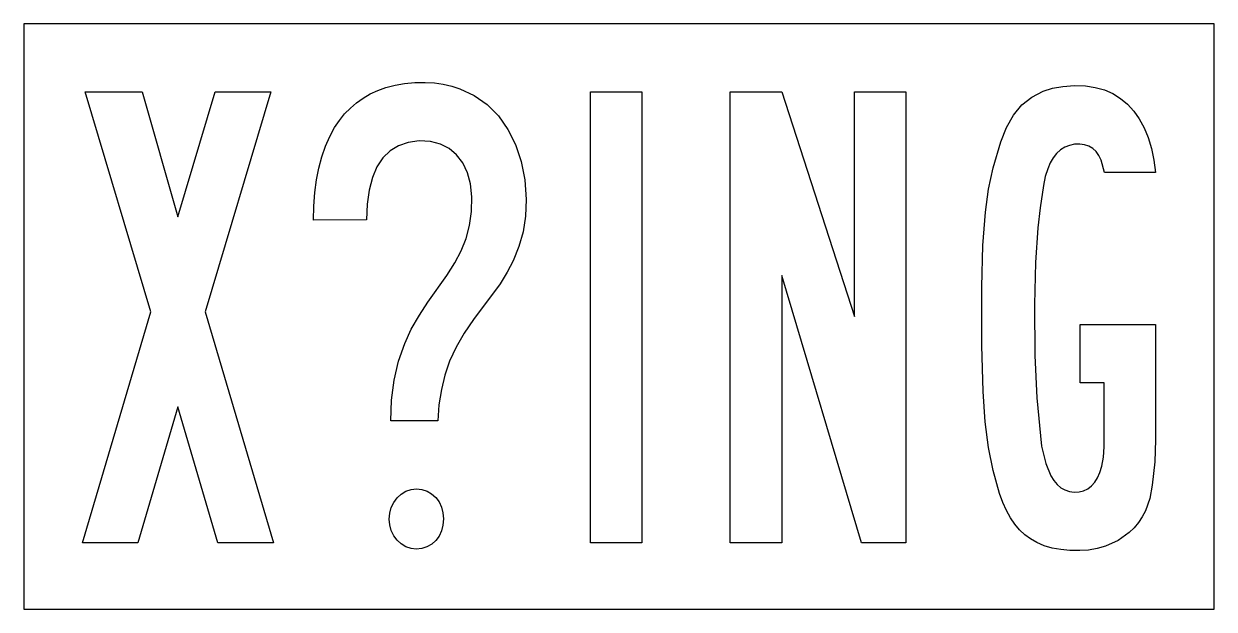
# Model space of a CAD drawing. Extents: x 0 to 61, y 0 to 30.
import ezdxf

# ---------------------------------------------------------------- set-up
doc = ezdxf.new("R2010")
doc.units = 0
doc.layers.add('CUT', color=7, linetype='Continuous')
doc.layers.add('OUTSIDE', color=1, linetype='Continuous')

msp = doc.modelspace()

# ---------------------------------------------------------------- linework, layer by layer
at = {"layer": 'CUT'}
for points in [[(25.0791, 17.847), (24.7777, 17.2748), (24.4033, 16.6816), (23.0478, 14.8511), (22.5688, 14.1488), (22.1537, 13.4284), (21.8219, 12.7026), (21.5786, 12.0003), (21.3962, 11.2587), (21.2747, 10.4785), (21.213, 9.6509), (18.8035, 9.6472), (18.8408, 10.7089), (18.9744, 11.7444), (19.1987, 12.7067), (19.5189, 13.6205), (19.8553, 14.3429), (20.2735, 15.0743), (20.7054, 15.729), (21.6787, 17.1045), (22.0864, 17.7458), (22.4168, 18.373), (22.6638, 18.99), (22.8464, 19.6696), (22.9463, 20.381), (22.9629, 21.1399), (22.8883, 21.8015), (22.733, 22.3684), (22.4954, 22.8675), (22.1802, 23.2844), (21.7969, 23.6084), (21.3516, 23.8368), (20.8428, 23.9685), (20.2668, 23.9976), (19.7009, 23.9239), (19.2069, 23.7545), (18.7724, 23.4873), (18.4041, 23.1264), (18.0983, 22.6676), (17.8607, 22.1176), (17.6908, 21.4791), (17.5889, 20.7542), (17.5549, 19.9456), (14.8486, 19.9453), (14.8652, 20.6599), (14.9163, 21.3474), (15.0009, 21.9975), (15.1189, 22.6094), (15.2701, 23.1823), (15.4562, 23.7226), (15.6753, 24.222), (15.9267, 24.6803), (16.1726, 25.0475), (16.4418, 25.3816), (16.7325, 25.6828), (17.05, 25.9557), (17.3887, 26.1956), (17.754, 26.4061), (18.1396, 26.5836), (18.5519, 26.731), (19.0215, 26.8539), (19.5141, 26.9392), (20.0292, 26.9878), (20.572, 27), (21.0412, 26.9741), (21.4925, 26.9115), (21.9321, 26.8112), (22.352, 26.6753), (23.0799, 26.3287), (23.7413, 25.8588), (24.3177, 25.2781), (24.8077, 24.5878), (25.1977, 23.8069), (25.4877, 22.9376), (25.6711, 21.9958), (25.7458, 21.0001), (25.7051, 20.1448), (25.5813, 19.3359), (25.3753, 18.5807)], [(5.851, 3.4046), (3, 3.4046), (6.5097, 15.2462), (3.1453, 26.5131), (6.0724, 26.5119), (7.8992, 20.1101), (9.803, 26.5142), (12.654, 26.5142), (9.2898, 15.24), (12.8003, 3.4046), (9.9495, 3.4046), (7.8988, 10.3768)], [(31.6691, 3.4046), (29.037, 3.4079), (29.037, 26.5142), (31.6691, 26.511)], [(36.2048, 3.4072), (36.2048, 26.5126), (38.8373, 26.5128), (42.5667, 15.001), (42.5667, 26.5098), (45.2011, 26.5101), (45.2011, 3.4046), (42.9334, 3.4046), (38.8369, 17.1089), (38.8369, 3.4053)], [(57.4768, 5.0452), (57.3096, 4.7328), (57.1143, 4.4423), (56.8921, 4.1749), (56.6438, 3.9315), (56.08, 3.526), (55.4269, 3.2295), (55.0046, 3.1095), (54.5643, 3.033), (54.117, 3), (53.6102, 3.0076), (53.135, 3.052), (52.6928, 3.1343), (52.283, 3.2554), (51.9105, 3.4137), (51.5897, 3.5974), (51.2939, 3.8172), (51.0219, 4.0737), (50.7776, 4.3625), (50.5552, 4.6888), (50.3501, 5.0607), (50.1662, 5.4734), (50.0028, 5.928), (49.672, 7.1024), (49.4337, 8.2919), (49.2651, 9.6103), (49.1546, 11.1494), (49.0864, 13.5091), (49.0873, 16.5177), (49.1502, 18.6436), (49.2795, 20.3398), (49.4431, 21.5256), (49.6707, 22.6156), (50.0647, 23.9546), (50.3549, 24.6863), (50.7178, 25.3218), (51.148, 25.8399), (51.6485, 26.2452), (52.2288, 26.5445), (52.7081, 26.6975), (53.2388, 26.795), (53.841, 26.8371), (54.4115, 26.8191), (54.9087, 26.7433), (55.371, 26.6115), (55.8042, 26.4216), (56.2007, 26.1764), (56.5552, 25.8815), (56.8777, 25.5298), (57.1622, 25.126), (57.4084, 24.6717), (57.6158, 24.1677), (57.7838, 23.6154), (57.9125, 23.0157), (57.9998, 22.3797), (55.3727, 22.3792), (55.207, 23.0083), (55.0875, 23.2556), (54.9462, 23.4541), (54.7803, 23.6112), (54.5835, 23.7302), (54.3604, 23.8056), (54.1113, 23.837), (53.8387, 23.8252), (53.5823, 23.7714), (53.3442, 23.675), (53.1252, 23.5356), (52.9259, 23.3531), (52.7512, 23.1326), (52.5972, 22.8701), (52.4673, 22.5734), (52.341, 22.171), (52.2465, 21.722), (52.0764, 20.5617), (51.9597, 19.5465), (51.8359, 17.7619), (51.7863, 15.6178), (51.8078, 13.0039), (51.9099, 10.8395), (52.1486, 8.3506), (52.367, 7.4682), (52.6322, 6.8339), (52.7868, 6.5878), (52.9594, 6.3839), (53.1464, 6.2261), (53.3528, 6.1094), (53.5794, 6.0338), (53.8276, 6.0003), (54.0795, 6.0098), (54.311, 6.0657), (54.5207, 6.1662), (54.7127, 6.3139), (54.8809, 6.505), (55.0248, 6.7373), (55.144, 7.0088), (55.2403, 7.3261), (55.3258, 7.7939), (55.3652, 8.3194), (55.3679, 11.5945), (54.1239, 11.5961), (54.1253, 14.5952), (57.9987, 14.5952), (58, 8.6746), (57.9535, 7.5503), (57.8214, 6.3481), (57.7069, 5.6722)], [(18.8285, 5.21), (18.9571, 5.4764), (19.1281, 5.7059), (19.3398, 5.8982), (19.5812, 6.0417), (19.8445, 6.1307), (20.1151, 6.1605), (20.3975, 6.1327), (20.6633, 6.0491), (20.9003, 5.9146), (21.1092, 5.7283), (21.2786, 5.4984), (21.4041, 5.2298), (21.4798, 4.9359), (21.5052, 4.6237), (21.4804, 4.3105), (21.4054, 4.0159), (21.2807, 3.7467), (21.1121, 3.516), (20.9039, 3.3291), (20.661, 3.1909), (20.3952, 3.1079), (20.113, 3.0804), (19.8428, 3.1107), (19.5798, 3.2001), (19.3388, 3.3436), (19.1274, 3.5361), (18.9569, 3.7659), (18.8283, 4.0325), (18.7501, 4.323), (18.7247, 4.6218), (18.7501, 4.9199)]]:
    msp.add_lwpolyline(points, close=True, dxfattribs=at)
at = {"layer": 'OUTSIDE'}
msp.add_lwpolyline([(0, 0), (61, 0), (61, 30), (0, 30)], close=True, dxfattribs=at)

doc.saveas('drawing.dxf')
